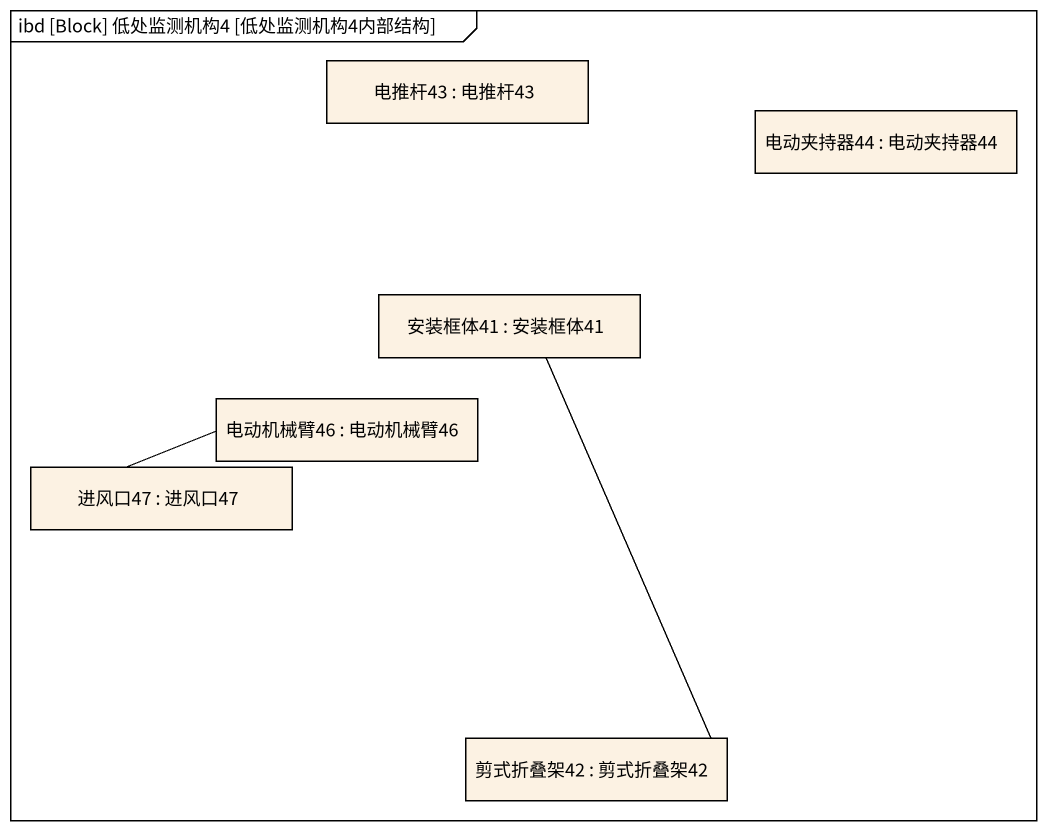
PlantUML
@startuml
mainframe ibd [Block] 低处监测机构4 [低处监测机构4内部结构]
rectangle "电推杆43 : 电推杆43" as 电推杆43
rectangle "电动夹持器44 : 电动夹持器44" as 电动夹持器44
rectangle "安装框体41 : 安装框体41" as 安装框体41
rectangle "电动机械臂46 : 电动机械臂46" as 电动机械臂46
rectangle "进风口47 : 进风口47" as 进风口47
rectangle "剪式折叠架42 : 剪式折叠架42" as 剪式折叠架42
安装框体41 -- 剪式折叠架42
进风口47 -right- 电动机械臂46
@enduml
